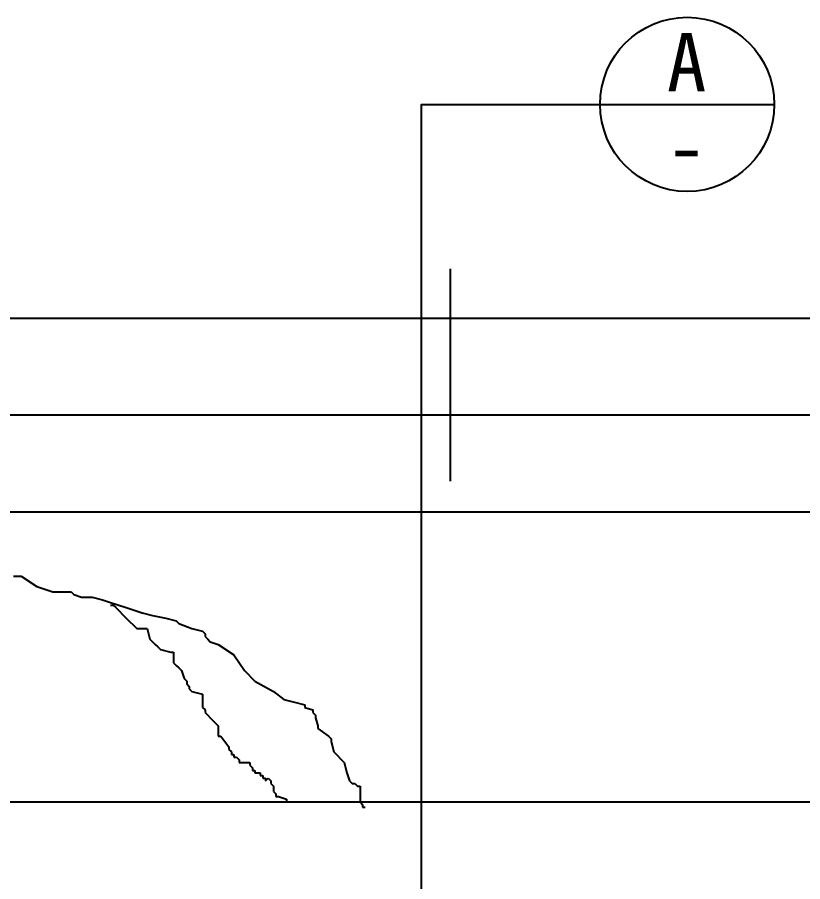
# Model space of a CAD drawing. Header units: metres. Extents: x 223 to 5375, y 130 to 7012.
# Drawn here: x 1023 to 1835, y 6111 to 7005 of the extents above; entities that cross this region are included whole.
import ezdxf

# ---------------------------------------------------------------- set-up
doc = ezdxf.new("R2010")
doc.units = ezdxf.units.M
for name, color, linetype in [('4', 4, 'Continuous'), ('7', 7, 'Continuous'), ('BH', 3, 'Continuous'), ('DIM', 3, 'Continuous')]:
    doc.layers.add(name, color=color, linetype=linetype)

msp = doc.modelspace()

# ---------------------------------------------------------------- linework, layer by layer
at = {"layer": '4'}
msp.add_lwpolyline([(3099.42, 3398.3), (3099.42, 5988.3, 0.23), (3139.42, 6028.3), (3199.42, 6028.3), (3199.42, 6078.3), (3214.42, 6078.3), (3214.42, 6093.3), (3099.42, 6093.3), (3099.42, 6593.3), (3264.42, 6593.3), (3264.42, 6693.3), (404.42, 6693.3), (404.42, 6593.3), (569.42, 6593.3), (569.42, 6093.3), (454.42, 6093.3), (454.42, 6078.3), (469.42, 6078.3), (469.42, 6028.3), (529.42, 6028.3), (569.42, 5988.3), (569.42, 3398.3)], format="xyb", dxfattribs=at)
msp.add_lwpolyline([(669.42, 6493.3), (2999.42, 6493.3), (2999.42, 6193.3), (669.42, 6193.3)], close=True, dxfattribs=at)
at = {"layer": '7'}
msp.add_line((3099.42, 6593.3), (569.42, 6593.3), dxfattribs=at)
at = {"layer": 'BH'}
for p, q in [((1019.38, 6426.99), (1027.52, 6426.99)), ((1027.52, 6426.99), (1043.81, 6416.14)), ((1043.81, 6416.14), (1060.09, 6410.71)), ((1060.09, 6410.71), (1079.09, 6410.71)), ((1079.09, 6410.71), (1081.8, 6408)), ((1081.8, 6408), (1089.94, 6405.29)), ((1089.94, 6405.29), (1100.8, 6405.29)), ((1100.8, 6405.29), (1111.65, 6402.58)), ((1111.65, 6402.58), (1119.79, 6399.86)), ((1119.79, 6399.86), (1136.07, 6394.44)), ((1119.79, 6397.15), (1122.51, 6397.15)), ((1122.51, 6397.15), (1125.22, 6394.44)), ((1125.22, 6394.44), (1136.07, 6383.59)), ((1136.07, 6394.44), (1152.36, 6389.02)), ((1152.36, 6389.02), (1163.21, 6386.3)), ((1136.07, 6383.59), (1146.93, 6372.74)), ((1163.21, 6386.3), (1176.78, 6383.59)), ((1176.78, 6383.59), (1187.64, 6380.88)), ((1187.64, 6380.88), (1190.35, 6378.17)), ((1146.93, 6372.74), (1157.78, 6372.74)), ((1157.78, 6372.74), (1160.5, 6361.89)), ((1190.35, 6378.17), (1203.92, 6372.74)), ((1203.92, 6372.74), (1214.77, 6370.03)), ((1214.77, 6370.03), (1217.49, 6367.32)), ((1160.5, 6361.89), (1163.21, 6359.18)), ((1217.49, 6367.32), (1217.49, 6364.61)), ((1217.49, 6364.61), (1220.2, 6361.89)), ((1220.2, 6361.89), (1222.92, 6359.18)), ((1163.21, 6359.18), (1165.93, 6356.47)), ((1165.93, 6356.47), (1168.64, 6353.76)), ((1168.64, 6353.76), (1171.35, 6351.05)), ((1222.92, 6359.18), (1231.06, 6356.47)), ((1231.06, 6356.47), (1247.34, 6345.62)), ((1171.35, 6351.05), (1182.21, 6348.33)), ((1182.21, 6348.33), (1184.92, 6348.33)), ((1184.92, 6348.33), (1184.92, 6337.49)), ((1247.34, 6345.62), (1258.19, 6329.35)), ((1184.92, 6337.49), (1187.64, 6334.77)), ((1187.64, 6334.77), (1190.35, 6332.06)), ((1190.35, 6332.06), (1193.06, 6329.35)), ((1193.06, 6329.35), (1195.78, 6321.21)), ((1258.19, 6329.35), (1269.05, 6318.5)), ((1195.78, 6321.21), (1198.49, 6318.5)), ((1198.49, 6318.5), (1198.49, 6315.79)), ((1269.05, 6318.5), (1288.05, 6307.65)), ((1198.49, 6315.79), (1201.21, 6313.08)), ((1201.21, 6313.08), (1201.21, 6310.36)), ((1201.21, 6310.36), (1203.92, 6307.65)), ((1203.92, 6307.65), (1214.77, 6304.94)), ((1288.05, 6307.65), (1298.9, 6299.52)), ((1214.77, 6304.94), (1214.77, 6291.38)), ((1298.9, 6299.52), (1309.76, 6296.8)), ((1214.77, 6291.38), (1217.49, 6288.67)), ((1309.76, 6296.8), (1320.61, 6294.09)), ((1320.61, 6294.09), (1320.61, 6291.38)), ((1320.61, 6291.38), (1328.75, 6288.67)), ((1217.49, 6288.67), (1217.49, 6285.96)), ((1217.49, 6285.96), (1225.63, 6277.82)), ((1328.75, 6288.67), (1328.75, 6285.96)), ((1328.75, 6285.96), (1331.47, 6283.24)), ((1331.47, 6283.24), (1331.47, 6280.53)), ((1331.47, 6280.53), (1334.18, 6272.4)), ((1225.63, 6277.82), (1231.06, 6272.4)), ((1231.06, 6272.4), (1231.06, 6261.55)), ((1334.18, 6272.4), (1334.18, 6269.68)), ((1334.18, 6269.68), (1345.04, 6261.55)), ((1231.06, 6261.55), (1233.77, 6261.55)), ((1233.77, 6261.55), (1241.91, 6250.7)), ((1345.04, 6261.55), (1347.75, 6258.83)), ((1347.75, 6258.83), (1347.75, 6256.12)), ((1347.75, 6256.12), (1350.46, 6245.27)), ((1241.91, 6250.7), (1241.91, 6247.99)), ((1241.91, 6247.99), (1244.63, 6245.27)), ((1244.63, 6245.27), (1244.63, 6242.56)), ((1350.46, 6245.27), (1361.32, 6234.43)), ((1244.63, 6242.56), (1247.34, 6242.56)), ((1247.34, 6242.56), (1247.34, 6239.85)), ((1247.34, 6239.85), (1250.05, 6239.85)), ((1250.05, 6239.85), (1252.77, 6237.14)), ((1252.77, 6237.14), (1252.77, 6234.43)), ((1252.77, 6234.43), (1263.62, 6234.43)), ((1263.62, 6234.43), (1263.62, 6231.71)), ((1263.62, 6231.71), (1266.34, 6229)), ((1266.34, 6229), (1266.34, 6226.29)), ((1361.32, 6234.43), (1364.03, 6223.58)), ((1266.34, 6226.29), (1269.05, 6226.29)), ((1269.05, 6226.29), (1269.05, 6223.58)), ((1269.05, 6223.58), (1274.48, 6223.58)), ((1274.48, 6223.58), (1274.48, 6220.86)), ((1274.48, 6220.86), (1277.19, 6220.86)), ((1277.19, 6220.86), (1277.19, 6218.15)), ((1277.19, 6218.15), (1279.9, 6218.15)), ((1279.9, 6215.44), (1282.62, 6218.15)), ((1279.9, 6218.15), (1279.9, 6215.44)), ((1282.62, 6218.15), (1285.33, 6215.44)), ((1364.03, 6223.58), (1366.75, 6215.44)), ((1285.33, 6215.44), (1285.33, 6212.73)), ((1285.33, 6212.73), (1288.05, 6210.02)), ((1288.05, 6210.02), (1288.05, 6204.59)), ((1366.75, 6215.44), (1369.46, 6212.73)), ((1369.46, 6212.73), (1372.17, 6212.73)), ((1372.17, 6212.73), (1374.89, 6210.02)), ((1374.89, 6210.02), (1377.6, 6210.02)), ((1377.6, 6210.02), (1377.6, 6193.74)), ((1288.05, 6204.59), (1290.76, 6201.88)), ((1290.76, 6201.88), (1290.76, 6199.17)), ((1290.76, 6199.17), (1293.47, 6199.17)), ((1293.47, 6199.17), (1301.61, 6196.46)), ((1301.61, 6196.46), (1301.61, 6193.74)), ((1301.61, 6193.74), (1307.04, 6193.74)), ((1377.6, 6193.74), (1380.31, 6191.03)), ((1380.31, 6191.03), (1380.31, 6188.32)), ((1380.31, 6188.32), (1383.03, 6188.32))]:
    msp.add_line(p, q, dxfattribs=at)
at = {"layer": 'DIM'}
for points in [[(1441.23, 2506.19), (1441.23, 6914.54), (1625.68, 6914.54)], [(1625.68, 6914.54), (1805.68, 6914.54)], [(1471.23, 6525.29), (1471.23, 6744.45)]]:
    msp.add_lwpolyline(points, dxfattribs=at)
msp.add_circle((1715.68, 6914.54), 90, dxfattribs=at)

# ---------------------------------------------------------------- texts
for s, p in [('A', (1694.69, 6928.14)), ('-', (1694.54, 6840.81))]:
    msp.add_text(s, height=60, dxfattribs=at).set_placement(p)

doc.saveas('drawing.dxf')
